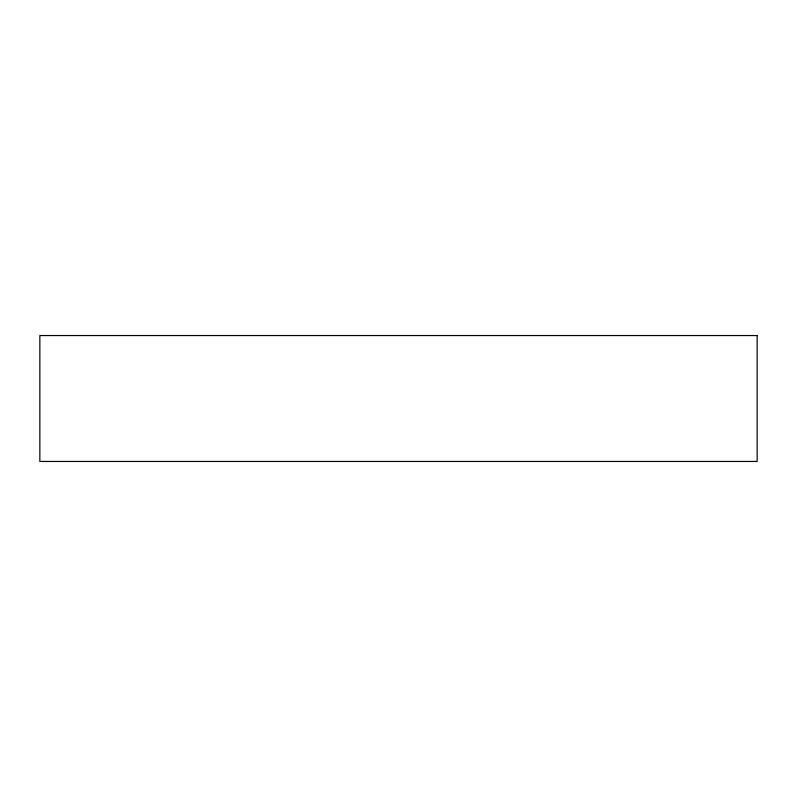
<?xml version="1.0" encoding="UTF-8"?>
<svg xmlns="http://www.w3.org/2000/svg" width="797" height="797" viewBox="0 0 797 797"><rect width="100%" height="100%" fill="white"/><g stroke="black" fill="none" stroke-linecap="round" stroke-linejoin="round"><path stroke-width="1.2" d="M757.15 335.547L39.85 335.547L39.85 461.453L757.15 461.453L757.15 335.547"/></g></svg>
